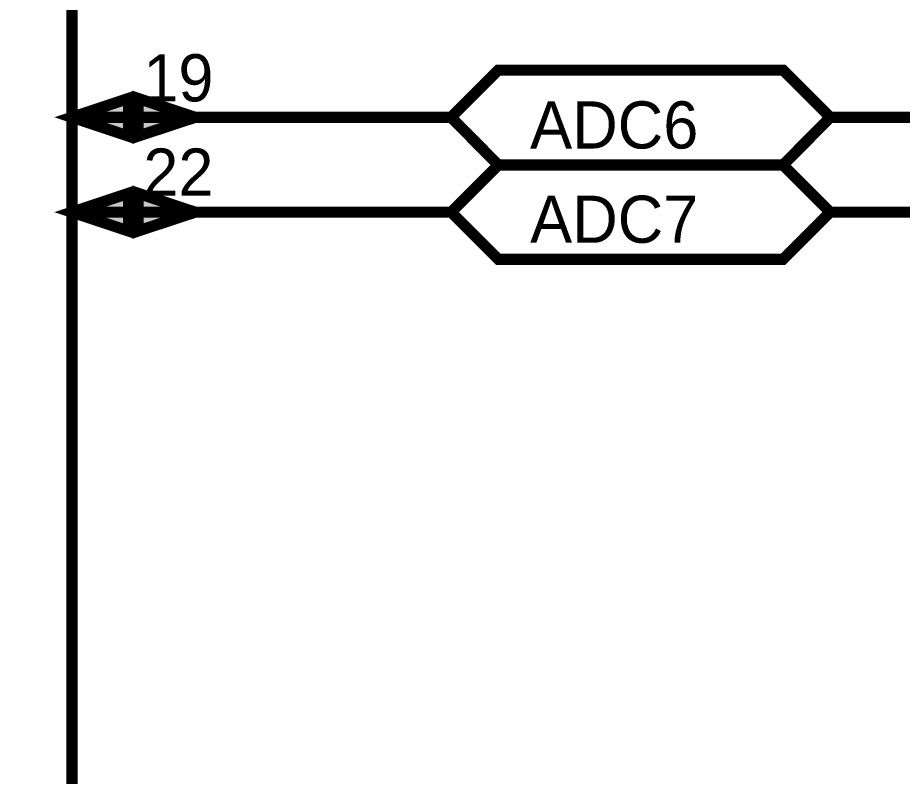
# Model space of a CAD drawing. Header units: millimetres. Extents: x 0 to 15.5, y 0 to 11.1.
# Drawn here: x 8.443 to 9.376, y 5.504 to 6.305 of the extents above; entities that cross this region are included whole.
import ezdxf

# ---------------------------------------------------------------- set-up
doc = ezdxf.new("R2010")
doc.units = ezdxf.units.MM
doc.header["$MEASUREMENT"] = 0
doc.layers.add('Sheet', color=255, linetype='Continuous')

msp = doc.modelspace()

# ---------------------------------------------------------------- linework, layer by layer
at = {"layer": 'Sheet'}
for points, const_width in [([(7.70026, 7.59892), (8.5005, 7.59892), (8.5005, 5.09993), (7.70026, 5.09993), (7.70026, 7.59892)], 0.0118), ([(7.70026, 7.59892), (7.70026, 5.09993), (8.5005, 5.09993), (8.5005, 7.59892), (7.70026, 7.59892), (7.70026, 7.59892)], 0.0039), ([(8.95006, 6.14926), (8.90031, 6.19961), (8.95006, 6.24934), (9.25038, 6.24934), (9.30012, 6.19961), (9.25038, 6.14926), (8.95006, 6.14926)], 0.0118), ([(8.95006, 6.14926), (8.90031, 6.19961), (8.95006, 6.24934), (9.25038, 6.24934), (9.30012, 6.19961), (9.25038, 6.14926), (8.95006, 6.14926)], 0.0118), ([(8.56019, 6.21951), (8.5005, 6.19961), (8.56019, 6.17972), (8.56019, 6.21951)], 0.0118), ([(8.56019, 6.21951), (8.5005, 6.19961), (8.56019, 6.17972), (8.56019, 6.21951)], 0.0039), ([(8.57014, 6.21951), (8.57014, 6.17972), (8.63046, 6.19961), (8.57014, 6.21951)], 0.0118), ([(8.57014, 6.21951), (8.57014, 6.17972), (8.63046, 6.19961), (8.57014, 6.21951)], 0.0039), ([(8.95006, 6.0498), (8.90031, 6.09953), (8.95006, 6.14926), (9.25038, 6.14926), (9.30012, 6.09953), (9.25038, 6.0498), (8.95006, 6.0498)], 0.0118), ([(8.95006, 6.0498), (8.90031, 6.09953), (8.95006, 6.14926), (9.25038, 6.14926), (9.30012, 6.09953), (9.25038, 6.0498), (8.95006, 6.0498)], 0.0118), ([(8.56019, 6.11942), (8.5005, 6.09953), (8.56019, 6.07964), (8.56019, 6.11942)], 0.0118), ([(8.56019, 6.11942), (8.5005, 6.09953), (8.56019, 6.07964), (8.56019, 6.11942)], 0.0039), ([(8.57014, 6.11942), (8.57014, 6.07964), (8.63046, 6.09953), (8.57014, 6.11942)], 0.0118), ([(8.57014, 6.11942), (8.57014, 6.07964), (8.63046, 6.09953), (8.57014, 6.11942)], 0.0039)]:
    msp.add_lwpolyline(points, close=True, dxfattribs=dict(at, const_width=const_width))
at = {"layer": 'Sheet', "const_width": 0.0118}
for points in [[(8.5005, 6.19961), (8.7001, 6.19961)], [(8.7001, 6.19961), (8.90031, 6.19961)], [(9.90015, 6.19961), (9.30012, 6.19961)], [(8.5005, 6.09953), (8.7001, 6.09953)], [(8.7001, 6.09953), (8.90031, 6.09953)], [(9.90015, 6.09953), (9.30012, 6.09953)]]:
    msp.add_lwpolyline(points, dxfattribs=at)
at = {"layer": 'Sheet'}
for points in [[(8.56195, 6.22271), (8.49383, 6.2), (8.56195, 6.17729)], [(8.56805, 6.17729), (8.63617, 6.2), (8.56805, 6.22271)], [(8.56195, 6.12271), (8.49383, 6.1), (8.56195, 6.07729)], [(8.56805, 6.07729), (8.63617, 6.1), (8.56805, 6.12271)]]:
    msp.add_solid(points, dxfattribs=at)

# ---------------------------------------------------------------- texts
for s, p in [('19', (8.57574, 6.2164)), ('ADC6', (8.98363, 6.16667)), ('22', (8.57574, 6.11694)), ('ADC7', (8.98363, 6.0672))]:
    msp.add_text(s, height=0.049731, dxfattribs=at).set_placement(p)

doc.saveas('drawing.dxf')
